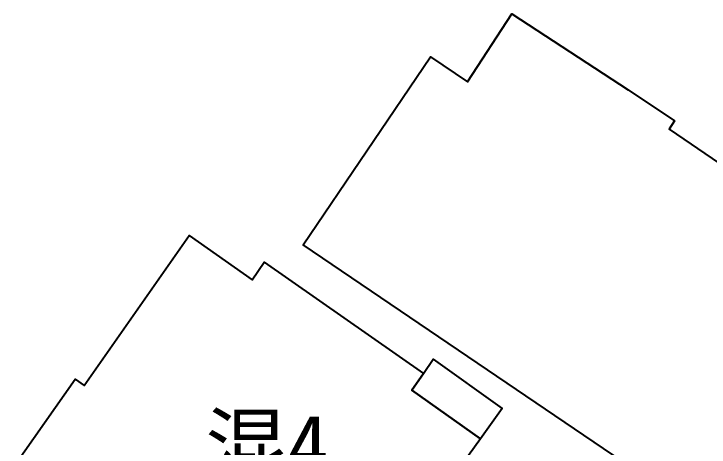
# Model space of a CAD drawing. Header units: metres. Extents: x 36500 to 80772748, y -35000 to 5806266.
# Drawn here: x 40386317.43 to 40386337.56, y 2903280.89 to 2903293.43 of the extents above; entities that cross this region are included whole.
import ezdxf
from ezdxf.enums import TextEntityAlignment as Align
from ezdxf.xclip import XClip

# ---------------------------------------------------------------- set-up
doc = ezdxf.new("R2010")
doc.units = ezdxf.units.M
doc.header["$LTSCALE"] = 10
doc.header["$XCLIPFRAME"] = 0
doc.layers.add('dx', color=252, linetype='Continuous')
doc.styles.add('JMXD', font='')
doc.styles.get('JMXD').set_extended_font_data('SimSun')

# ---------------------------------------------------------------- blocks, each defined once
blk = doc.blocks.new('地形1')
at = {"layer": 'dx', "color": 252, "linetype": 'Continuous', "lineweight": -3, "flags": 128}
for points in [[(40386335.215, 2903291.235), (40386336.563, 2903290.337), (40386336.4, 2903290.098), (40386340.78, 2903287.113), (40386338.686, 2903284.041), (40386339.83, 2903283.262), (40386336.868, 2903278.924), (40386335.767, 2903279.676), (40386335.912, 2903279.891), (40386325.804, 2903286.751), (40386329.494, 2903292.189), (40386330.565, 2903291.462), (40386331.85, 2903293.431)], [(40386329.645, 2903278.136), (40386328.462, 2903276.473), (40386326.581, 2903273.829), (40386317.434, 2903280.329), (40386319.207, 2903282.86), (40386319.468, 2903282.677), (40386322.506, 2903287.013), (40386324.329, 2903285.735), (40386324.684, 2903286.243), (40386329.291, 2903283.018), (40386328.953, 2903282.535), (40386330.94, 2903281.129), (40386329.076, 2903278.54)], [(40386329.291, 2903283.018), (40386329.574, 2903283.44), (40386331.569, 2903282.004), (40386330.94, 2903281.129), (40386328.953, 2903282.535)]]:
    blk.add_lwpolyline(points, close=True, dxfattribs=at)
at = {"layer": 'dx', "color": 252, "style": 'JMXD'}
blk.add_text('混4', height=1.75, dxfattribs=at).set_placement((40386324.759, 2903280.948), align=Align.MIDDLE_CENTER)

msp = doc.modelspace()

# ---------------------------------------------------------------- block references
at = {"linetype": 'Continuous'}
ref = msp.add_blockref('地形1', (0, 0), dxfattribs=at)
XClip(ref).set_block_clipping_path([(40386275.2385554314, 2902950.2978603072), (40386562.2385554314, 2903318.2978603072)])

doc.saveas('drawing.dxf')
